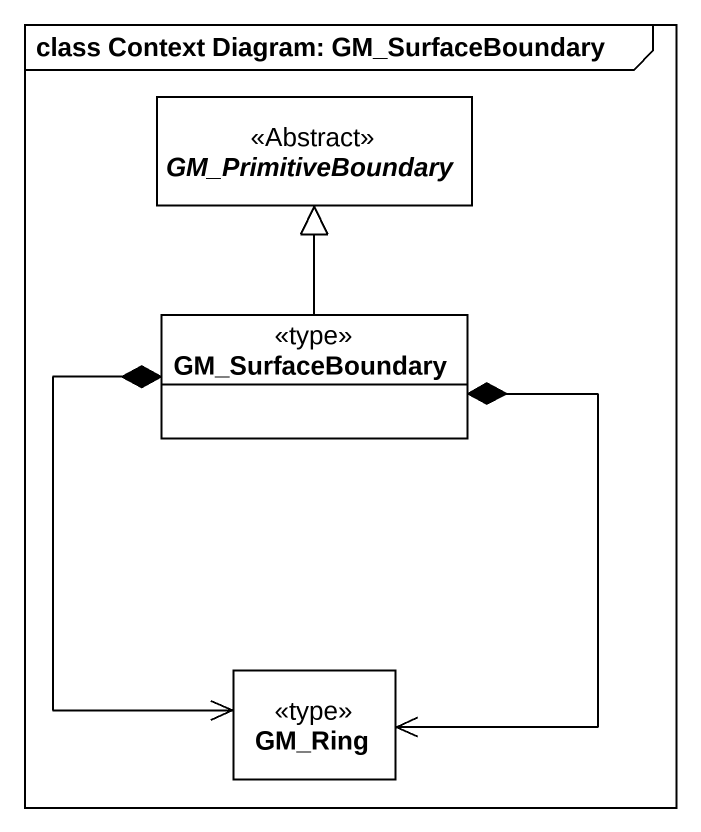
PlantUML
@startuml
mainframe class Context Diagram: GM_SurfaceBoundary
hide circle
hide empty members
abstract class GM_PrimitiveBoundary <<Abstract>>
class GM_SurfaceBoundary <<type>>
class GM_Ring <<type>>
GM_SurfaceBoundary -up-|> GM_PrimitiveBoundary
GM_SurfaceBoundary *--> GM_Ring
GM_SurfaceBoundary *--> GM_Ring
@enduml
